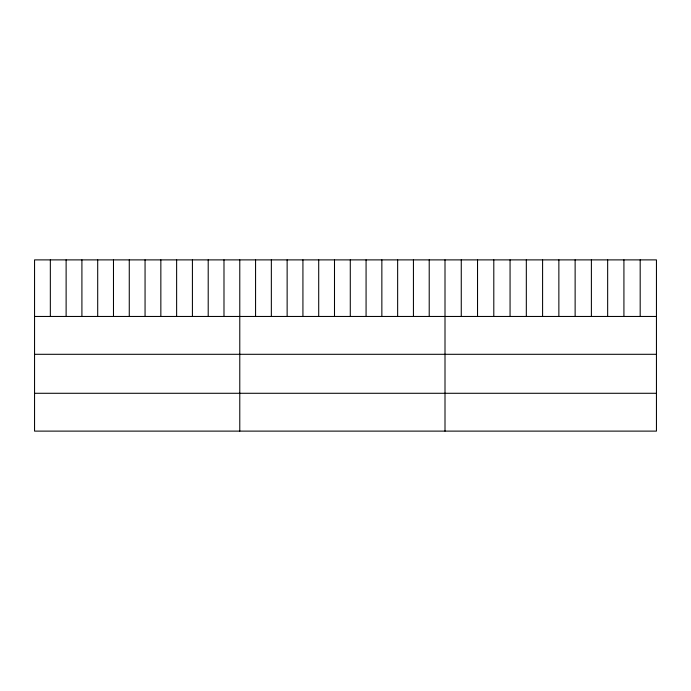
<?xml version="1.0" encoding="UTF-8"?>
<svg xmlns="http://www.w3.org/2000/svg" width="691" height="691" viewBox="0 0 691 691"><rect width="100%" height="100%" fill="white"/><g stroke="black" fill="none" stroke-linecap="round" stroke-linejoin="round"><path stroke-width="1.04" d="M656.45 316.461L656.45 431.115L34.55 431.115L34.55 259.885L656.45 259.885L656.45 316.461L34.55 316.461M34.55 354.302L656.45 354.302M34.55 393.283L656.45 393.283M640.186 259.885L640.186 316.461M623.921 259.885L623.921 316.461M607.657 259.885L607.657 316.461M591.392 259.885L591.392 316.461M575.128 259.885L575.128 316.461M558.864 259.885L558.864 316.461M542.59 259.885L542.59 316.461M526.326 259.885L526.326 316.461M510.062 259.885L510.062 316.461M493.797 259.885L493.797 316.461M477.533 259.885L477.533 316.461M461.268 259.885L461.268 316.461M445.004 259.885L445.004 431.115M429.215 259.885L429.215 316.461M413.434 259.885L413.434 316.461M397.645 259.885L397.645 316.461M381.855 259.885L381.855 316.461M366.075 259.885L366.075 316.461M350.285 259.885L350.285 316.461M334.496 259.885L334.496 316.461M318.706 259.885L318.706 316.461M302.926 259.885L302.926 316.461M287.136 259.885L287.136 316.461M271.347 259.885L271.347 316.461M255.566 259.885L255.566 316.461M239.777 259.885L239.777 431.115M223.988 259.885L223.988 316.461M208.207 259.885L208.207 316.461M192.418 259.885L192.418 316.461M176.628 259.885L176.628 316.461M160.848 259.885L160.848 316.461M145.058 259.885L145.058 316.461M129.269 259.885L129.269 316.461M113.479 259.885L113.479 316.461M97.699 259.885L97.699 316.461M81.909 259.885L81.909 316.461M66.12 259.885L66.12 316.461M50.339 259.885L50.339 316.461"/></g></svg>
